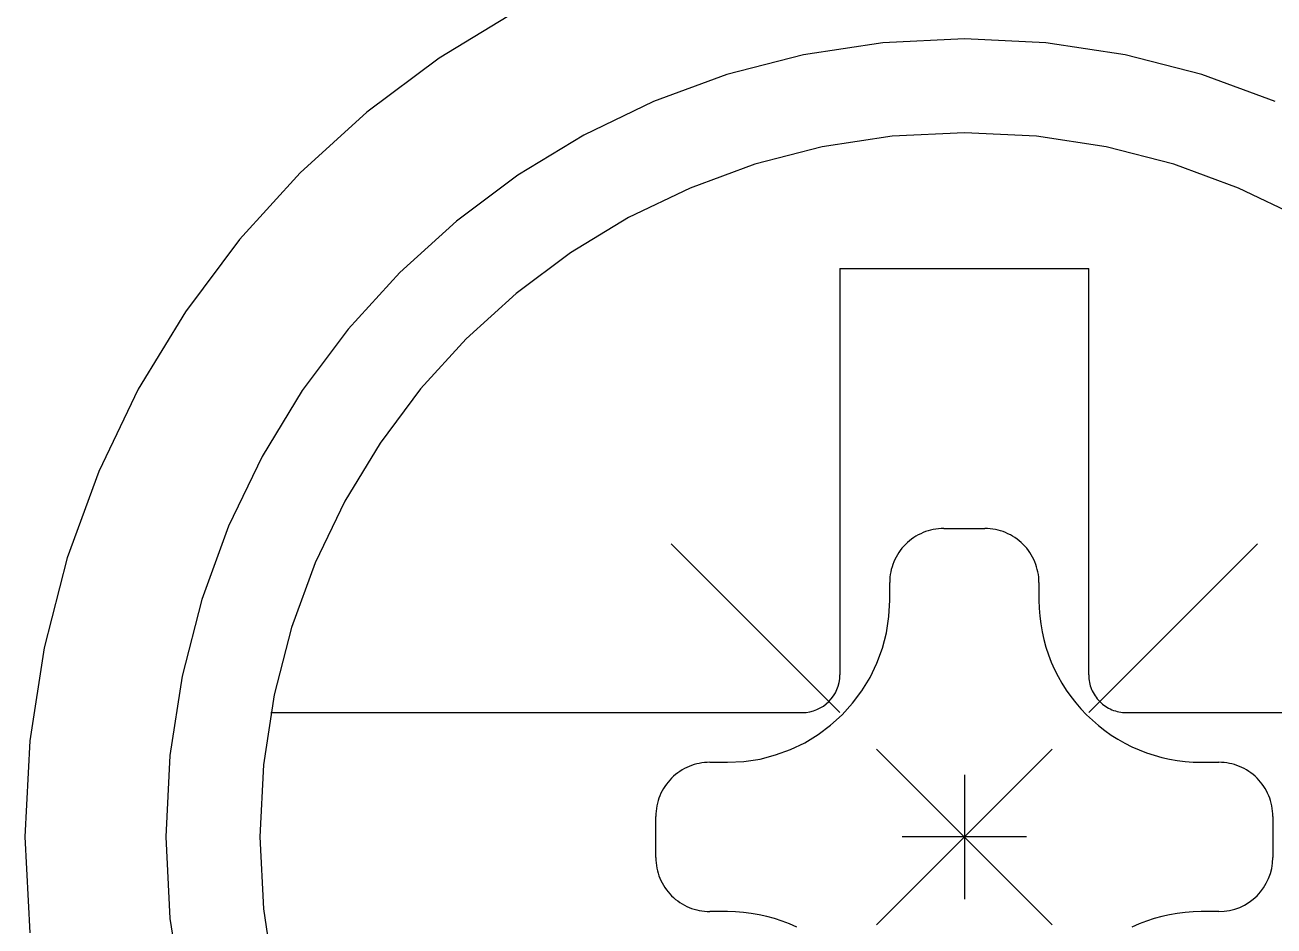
# Model space of a CAD drawing. Header units: millimetres. Extents: x -208796 to -83323, y 30910 to 103951.
# Drawn here: x -100273.68 to -100267.62, y 36505.33 to 36509.7 of the extents above; entities that cross this region are included whole.
import ezdxf

# ---------------------------------------------------------------- set-up
doc = ezdxf.new("R2010")
doc.units = ezdxf.units.MM
doc.header["$LTSCALE"] = 3

# ---------------------------------------------------------------- blocks, each defined once
blk = doc.blocks.new('*U99')
for p, q in [((-20.144, 11.7016), (-20.5196, 11.4734)), ((-2.172, 11.7016), (-2.5476, 11.4734)), ((-18.3681, 11.5479), (-18.7526, 11.4893)), ((-17.972, 11.5678), (-18.3681, 11.5479)), ((-17.5762, 11.5479), (-17.972, 11.5678)), ((-17.972, 11.5678), (-17.972, 11.5678)), ((-17.1916, 11.4893), (-17.5762, 11.5479)), ((-0.3961, 11.5479), (-0.7806, 11.4893)), ((0, 11.5678), (-0.3961, 11.5479)), ((0.3958, 11.5479), (0, 11.5678)), ((0, 11.5678), (0, 11.5678)), ((0.7804, 11.4893), (0.3958, 11.5479)), ((-20.5196, 11.4734), (-20.8704, 11.2111)), ((-18.7526, 11.4893), (-19.1238, 11.3939)), ((-16.8205, 11.3939), (-17.1916, 11.4893)), ((-2.5476, 11.4734), (-2.8984, 11.2111)), ((-0.7806, 11.4893), (-1.1518, 11.3939)), ((1.1515, 11.3939), (0.7804, 11.4893)), ((-19.1238, 11.3939), (-19.4796, 11.2636)), ((-16.4646, 11.2636), (-16.8205, 11.3939)), ((-1.1518, 11.3939), (-1.5076, 11.2636)), ((1.5074, 11.2636), (1.1515, 11.3939)), ((-20.8704, 11.2111), (-21.1938, 10.9169)), ((-19.4796, 11.2636), (-19.8183, 11.1006)), ((-2.8984, 11.2111), (-3.2218, 10.9169)), ((-1.5076, 11.2636), (-1.8463, 11.1006)), ((-19.8183, 11.1006), (-20.1375, 10.9065)), ((-18.3216, 11.0947), (-18.6609, 11.0428)), ((-17.972, 11.1122), (-18.3216, 11.0947)), ((-17.6227, 11.0947), (-17.972, 11.1122)), ((-17.972, 11.1122), (-17.972, 11.1122)), ((-17.2834, 11.0428), (-17.6227, 11.0947)), ((-1.8463, 11.1006), (-2.1655, 10.9065)), ((-0.3496, 11.0947), (-0.6889, 11.0428)), ((0, 11.1122), (-0.3496, 11.0947)), ((0.3493, 11.0947), (0, 11.1122)), ((0, 11.1122), (0, 11.1122)), ((0.6886, 11.0428), (0.3493, 11.0947)), ((-18.6609, 11.0428), (-18.9884, 10.9587)), ((-16.956, 10.9587), (-17.2834, 11.0428)), ((-0.6889, 11.0428), (-1.0164, 10.9587)), ((1.016, 10.9587), (0.6886, 11.0428)), ((-21.1938, 10.9169), (-21.488, 10.5934)), ((-20.1375, 10.9065), (-20.4357, 10.6836)), ((-18.9884, 10.9587), (-19.3023, 10.8437)), ((-16.642, 10.8437), (-16.956, 10.9587)), ((-3.2218, 10.9169), (-3.516, 10.5934)), ((-2.1655, 10.9065), (-2.4637, 10.6836)), ((-1.0164, 10.9587), (-1.3303, 10.8437)), ((1.33, 10.8437), (1.016, 10.9587)), ((-19.3023, 10.8437), (-19.6011, 10.6999)), ((-16.3434, 10.6999), (-16.642, 10.8437)), ((-1.3303, 10.8437), (-1.6291, 10.6999)), ((1.6286, 10.6999), (1.33, 10.8437)), ((-20.4357, 10.6836), (-20.7106, 10.4336)), ((-19.6011, 10.6999), (-19.8828, 10.5287)), ((-2.4637, 10.6836), (-2.7386, 10.4336)), ((-1.6291, 10.6999), (-1.9108, 10.5287)), ((-21.488, 10.5934), (-21.7503, 10.2426)), ((-3.516, 10.5934), (-3.7783, 10.2426)), ((-19.8828, 10.5287), (-20.1459, 10.3321)), ((-1.9108, 10.5287), (-2.1739, 10.3321)), ((-20.7106, 10.4336), (-20.9606, 10.1587)), ((-18.5753, 10.4528), (-18.5753, 8.4809)), ((-18.5753, 10.4528), (-17.3687, 10.4528)), ((-17.3687, 8.4809), (-17.3687, 10.4528)), ((-2.7386, 10.4336), (-2.9886, 10.1587)), ((-0.6033, 10.4528), (-0.6033, 8.4809)), ((-0.6033, 10.4528), (0.6033, 10.4528)), ((0.6033, 8.4809), (0.6033, 10.4528)), ((-20.1459, 10.3321), (-20.3884, 10.1114)), ((-2.1739, 10.3321), (-2.4164, 10.1114)), ((-21.7503, 10.2426), (-21.9785, 9.867)), ((-3.7783, 10.2426), (-4.0065, 9.867)), ((-20.9606, 10.1587), (-21.1835, 9.8605)), ((-2.9886, 10.1587), (-3.2115, 9.8605)), ((-20.3884, 10.1114), (-20.6091, 9.8689)), ((-2.4164, 10.1114), (-2.6371, 9.8689)), ((-21.9785, 9.867), (-22.1703, 9.4686)), ((-21.1835, 9.8605), (-21.3776, 9.5413)), ((-20.6091, 9.8689), (-20.8057, 9.6058)), ((-4.0065, 9.867), (-4.1983, 9.4686)), ((-3.2115, 9.8605), (-3.4056, 9.5413)), ((-2.6371, 9.8689), (-2.8337, 9.6058)), ((-20.8057, 9.6058), (-20.9769, 9.3241)), ((-2.8337, 9.6058), (-3.0049, 9.3241)), ((-21.3776, 9.5413), (-21.5406, 9.2026)), ((-3.4056, 9.5413), (-3.5686, 9.2026)), ((-22.1703, 9.4686), (-22.3236, 9.0501)), ((-4.1983, 9.4686), (-4.3516, 9.0501)), ((-20.9769, 9.3241), (-21.1207, 9.0253)), ((-3.0049, 9.3241), (-3.1487, 9.0253)), ((-21.5406, 9.2026), (-21.6709, 8.8468)), ((-18.2065, 9.1546), (-18.2172, 9.1476)), ((-18.1953, 9.1609), (-18.2065, 9.1546)), ((-18.1838, 9.1666), (-18.1953, 9.1609)), ((-18.172, 9.1717), (-18.1838, 9.1666)), ((-18.1601, 9.1765), (-18.172, 9.1717)), ((-18.1479, 9.1804), (-18.1601, 9.1765)), ((-18.1356, 9.1839), (-18.1479, 9.1804)), ((-18.123, 9.1866), (-18.1356, 9.1839)), ((-18.1104, 9.1889), (-18.123, 9.1866)), ((-18.0975, 9.1904), (-18.1104, 9.1889)), ((-18.0846, 9.1913), (-18.0975, 9.1904)), ((-18.0715, 9.1916), (-18.0846, 9.1913)), ((-18.0715, 9.1916), (-18.0715, 9.1916)), ((-18.0715, 9.1916), (-17.8724, 9.1916)), ((-17.8595, 9.1913), (-17.8724, 9.1916)), ((-17.8465, 9.1904), (-17.8595, 9.1913)), ((-17.8338, 9.1889), (-17.8465, 9.1904)), ((-17.821, 9.1866), (-17.8338, 9.1889)), ((-17.8086, 9.1839), (-17.821, 9.1866)), ((-17.7962, 9.1804), (-17.8086, 9.1839)), ((-17.7841, 9.1765), (-17.7962, 9.1804)), ((-17.772, 9.1717), (-17.7841, 9.1765)), ((-17.7604, 9.1666), (-17.772, 9.1717)), ((-17.7489, 9.1609), (-17.7604, 9.1666)), ((-17.7378, 9.1546), (-17.7489, 9.1609)), ((-17.7268, 9.1476), (-17.7378, 9.1546)), ((-3.5686, 9.2026), (-3.6989, 8.8468)), ((-0.2345, 9.1546), (-0.2452, 9.1476)), ((-0.2233, 9.1609), (-0.2345, 9.1546)), ((-0.2118, 9.1666), (-0.2233, 9.1609)), ((-0.2, 9.1717), (-0.2118, 9.1666)), ((-0.1881, 9.1765), (-0.2, 9.1717)), ((-0.1759, 9.1804), (-0.1881, 9.1765)), ((-0.1636, 9.1839), (-0.1759, 9.1804)), ((-0.151, 9.1866), (-0.1636, 9.1839)), ((-0.1384, 9.1889), (-0.151, 9.1866)), ((-0.1255, 9.1904), (-0.1384, 9.1889)), ((-0.1126, 9.1913), (-0.1255, 9.1904)), ((-0.0995, 9.1916), (-0.1126, 9.1913)), ((-0.0995, 9.1916), (-0.0995, 9.1916)), ((-0.0995, 9.1916), (0.0996, 9.1916)), ((0.1125, 9.1913), (0.0996, 9.1916)), ((0.1255, 9.1904), (0.1125, 9.1913)), ((0.1382, 9.1889), (0.1255, 9.1904)), ((0.151, 9.1866), (0.1382, 9.1889)), ((0.1634, 9.1839), (0.151, 9.1866)), ((0.1758, 9.1804), (0.1634, 9.1839)), ((0.1879, 9.1765), (0.1758, 9.1804)), ((0.2, 9.1717), (0.1879, 9.1765)), ((0.2116, 9.1666), (0.2, 9.1717)), ((0.2231, 9.1609), (0.2116, 9.1666)), ((0.2342, 9.1546), (0.2231, 9.1609)), ((0.2452, 9.1476), (0.2342, 9.1546)), ((-19.3943, 9.1177), (-18.5754, 8.2986)), ((-18.2746, 9.0956), (-18.2827, 9.0855)), ((-18.2662, 9.1054), (-18.2746, 9.0956)), ((-18.2571, 9.1147), (-18.2662, 9.1054)), ((-18.2478, 9.1239), (-18.2571, 9.1147)), ((-18.2571, 9.1147), (-18.2571, 9.1147)), ((-18.2379, 9.1323), (-18.2478, 9.1239)), ((-18.2278, 9.1404), (-18.2379, 9.1323)), ((-18.2172, 9.1476), (-18.2278, 9.1404)), ((-17.7164, 9.1404), (-17.7268, 9.1476)), ((-17.7061, 9.1323), (-17.7164, 9.1404)), ((-17.6963, 9.1239), (-17.7061, 9.1323)), ((-17.6868, 9.1147), (-17.6963, 9.1239)), ((-17.6779, 9.1054), (-17.6868, 9.1147)), ((-17.6868, 9.1147), (-17.6868, 9.1147)), ((-17.6695, 9.0956), (-17.6779, 9.1054)), ((-17.6616, 9.0855), (-17.6695, 9.0956)), ((-17.3685, 8.2986), (-16.5497, 9.1177)), ((-1.4223, 9.1177), (-0.6034, 8.2986)), ((-0.3026, 9.0956), (-0.3107, 9.0855)), ((-0.2942, 9.1054), (-0.3026, 9.0956)), ((-0.2851, 9.1147), (-0.2942, 9.1054)), ((-0.2758, 9.1239), (-0.2851, 9.1147)), ((-0.2851, 9.1147), (-0.2851, 9.1147)), ((-0.2659, 9.1323), (-0.2758, 9.1239)), ((-0.2558, 9.1404), (-0.2659, 9.1323)), ((-0.2452, 9.1476), (-0.2558, 9.1404)), ((0.2556, 9.1404), (0.2452, 9.1476)), ((0.2659, 9.1323), (0.2556, 9.1404)), ((0.2757, 9.1239), (0.2659, 9.1323)), ((0.2852, 9.1147), (0.2757, 9.1239)), ((0.2941, 9.1054), (0.2852, 9.1147)), ((0.2852, 9.1147), (0.2852, 9.1147)), ((0.3025, 9.0956), (0.2941, 9.1054)), ((0.3104, 9.0855), (0.3025, 9.0956)), ((0.6035, 8.2986), (1.4223, 9.1177)), ((-22.3236, 9.0501), (-22.4358, 8.6134)), ((-18.3141, 9.0297), (-18.3189, 9.0178)), ((-18.309, 9.0415), (-18.3141, 9.0297)), ((-18.3033, 9.053), (-18.309, 9.0415)), ((-18.297, 9.0642), (-18.3033, 9.053)), ((-18.29, 9.0749), (-18.297, 9.0642)), ((-18.2827, 9.0855), (-18.29, 9.0749)), ((-17.6541, 9.0749), (-17.6616, 9.0855)), ((-17.6473, 9.0642), (-17.6541, 9.0749)), ((-17.641, 9.053), (-17.6473, 9.0642)), ((-17.6353, 9.0415), (-17.641, 9.053)), ((-17.63, 9.0297), (-17.6353, 9.0415)), ((-17.6255, 9.0178), (-17.63, 9.0297)), ((-4.3516, 9.0501), (-4.4638, 8.6134)), ((-0.3421, 9.0297), (-0.3469, 9.0178)), ((-0.337, 9.0415), (-0.3421, 9.0297)), ((-0.3313, 9.053), (-0.337, 9.0415)), ((-0.325, 9.0642), (-0.3313, 9.053)), ((-0.318, 9.0749), (-0.325, 9.0642)), ((-0.3107, 9.0855), (-0.318, 9.0749)), ((0.3179, 9.0749), (0.3104, 9.0855)), ((0.3247, 9.0642), (0.3179, 9.0749)), ((0.331, 9.053), (0.3247, 9.0642)), ((0.3367, 9.0415), (0.331, 9.053)), ((0.342, 9.0297), (0.3367, 9.0415)), ((0.3465, 9.0178), (0.342, 9.0297)), ((-21.1207, 9.0253), (-21.2357, 8.7114)), ((-18.3313, 8.9681), (-18.3328, 8.9552)), ((-18.329, 8.9807), (-18.3313, 8.9681)), ((-18.3263, 8.9933), (-18.329, 8.9807)), ((-18.3228, 9.0056), (-18.3263, 8.9933)), ((-18.3189, 9.0178), (-18.3228, 9.0056)), ((-17.6214, 9.0056), (-17.6255, 9.0178)), ((-17.6181, 8.9933), (-17.6214, 9.0056)), ((-17.6151, 8.9807), (-17.6181, 8.9933)), ((-17.613, 8.9681), (-17.6151, 8.9807)), ((-17.6113, 8.9552), (-17.613, 8.9681)), ((-3.1487, 9.0253), (-3.2637, 8.7114)), ((-0.3593, 8.9681), (-0.3608, 8.9552)), ((-0.357, 8.9807), (-0.3593, 8.9681)), ((-0.3543, 8.9933), (-0.357, 8.9807)), ((-0.3508, 9.0056), (-0.3543, 8.9933)), ((-0.3469, 9.0178), (-0.3508, 9.0056)), ((0.3506, 9.0056), (0.3465, 9.0178)), ((0.3539, 8.9933), (0.3506, 9.0056)), ((0.3569, 8.9807), (0.3539, 8.9933)), ((0.359, 8.9681), (0.3569, 8.9807)), ((0.3607, 8.9552), (0.359, 8.9681)), ((-18.3337, 8.9423), (-18.334, 8.9292)), ((-18.334, 8.8445), (-18.334, 8.9292)), ((-18.3328, 8.9552), (-18.3337, 8.9423)), ((-17.6104, 8.9423), (-17.6113, 8.9552)), ((-17.6099, 8.9292), (-17.6104, 8.9423)), ((-17.6099, 8.9292), (-17.6099, 8.8445)), ((-17.6099, 8.9292), (-17.6099, 8.9292)), ((-0.3617, 8.9423), (-0.362, 8.9292)), ((-0.362, 8.8445), (-0.362, 8.9292)), ((-0.3608, 8.9552), (-0.3617, 8.9423)), ((0.3616, 8.9423), (0.3607, 8.9552)), ((0.3621, 8.9292), (0.3616, 8.9423)), ((0.3621, 8.9292), (0.3621, 8.8445)), ((0.3621, 8.9292), (0.3621, 8.9292)), ((-21.6709, 8.8468), (-21.7663, 8.4756)), ((-3.6989, 8.8468), (-3.7943, 8.4756)), ((-18.3382, 8.7642), (-18.334, 8.8445)), ((-17.6099, 8.8445), (-17.6099, 8.8445)), ((-17.6099, 8.8445), (-17.609, 8.8056)), ((-17.609, 8.8056), (-17.6062, 8.7668)), ((-0.3662, 8.7642), (-0.362, 8.8445)), ((0.3621, 8.8445), (0.3621, 8.8445)), ((0.3621, 8.8445), (0.363, 8.8056)), ((0.363, 8.8056), (0.3658, 8.7668)), ((-18.3501, 8.686), (-18.3382, 8.7642)), ((-17.6062, 8.7668), (-17.6014, 8.7284)), ((-17.6014, 8.7284), (-17.5948, 8.6903)), ((-0.3781, 8.686), (-0.3662, 8.7642)), ((0.3658, 8.7668), (0.3706, 8.7284)), ((0.3706, 8.7284), (0.3772, 8.6903)), ((-21.2357, 8.7114), (-21.3198, 8.3839)), ((-18.3696, 8.6106), (-18.3501, 8.686)), ((-17.5948, 8.6903), (-17.5864, 8.6528)), ((-3.2637, 8.7114), (-3.3478, 8.3839)), ((-0.3976, 8.6106), (-0.3781, 8.686)), ((0.3772, 8.6903), (0.3856, 8.6528)), ((-22.4358, 8.6134), (-22.5049, 8.161)), ((-18.396, 8.5381), (-18.3696, 8.6106)), ((-17.5864, 8.6528), (-17.5761, 8.6157)), ((-17.5761, 8.6157), (-17.5641, 8.5793)), ((-4.4638, 8.6134), (-4.5329, 8.161)), ((-0.424, 8.5381), (-0.3976, 8.6106)), ((0.3856, 8.6528), (0.3959, 8.6157)), ((0.3959, 8.6157), (0.4079, 8.5793)), ((-17.5641, 8.5793), (-17.5501, 8.5433)), ((-17.5501, 8.5433), (-17.5347, 8.5083)), ((0.4079, 8.5793), (0.4219, 8.5433)), ((0.4219, 8.5433), (0.4373, 8.5083)), ((-18.4292, 8.4694), (-18.396, 8.5381)), ((-17.5347, 8.5083), (-17.5174, 8.4739)), ((-0.4572, 8.4694), (-0.424, 8.5381)), ((0.4373, 8.5083), (0.4546, 8.4739)), ((-21.7663, 8.4756), (-21.8249, 8.0911)), ((-18.5898, 8.41), (-18.5837, 8.4269)), ((-18.5837, 8.4269), (-18.5791, 8.4443)), ((-18.5791, 8.4443), (-18.5764, 8.4624)), ((-18.5764, 8.4624), (-18.5753, 8.4809)), ((-18.4686, 8.4044), (-18.4292, 8.4694)), ((-17.5174, 8.4739), (-17.4985, 8.4405)), ((-17.4985, 8.4405), (-17.4778, 8.4078)), ((-17.3687, 8.4809), (-17.3687, 8.4809)), ((-17.3687, 8.4809), (-17.3686, 8.472)), ((-17.3686, 8.472), (-17.3679, 8.463)), ((-17.3679, 8.463), (-17.3669, 8.4542)), ((-17.3669, 8.4542), (-17.3652, 8.4453)), ((-17.3652, 8.4453), (-17.3634, 8.4367)), ((-17.3634, 8.4367), (-17.361, 8.428)), ((-17.361, 8.428), (-17.3582, 8.4196)), ((-3.7943, 8.4756), (-3.8529, 8.0911)), ((-0.6178, 8.41), (-0.6117, 8.4269)), ((-0.6117, 8.4269), (-0.6071, 8.4443)), ((-0.6071, 8.4443), (-0.6044, 8.4624)), ((-0.6044, 8.4624), (-0.6033, 8.4809)), ((-0.4966, 8.4044), (-0.4572, 8.4694)), ((0.4546, 8.4739), (0.4735, 8.4405)), ((0.4735, 8.4405), (0.4942, 8.4078)), ((0.6033, 8.4809), (0.6033, 8.4809)), ((0.6033, 8.4809), (0.6034, 8.472)), ((0.6034, 8.472), (0.6041, 8.463)), ((0.6041, 8.463), (0.6051, 8.4542)), ((0.6051, 8.4542), (0.6068, 8.4453)), ((0.6068, 8.4453), (0.6086, 8.4367)), ((0.6086, 8.4367), (0.611, 8.428)), ((0.611, 8.428), (0.6138, 8.4196)), ((-21.3198, 8.3839), (-21.3717, 8.0446)), ((-18.6288, 8.352), (-18.6172, 8.3651)), ((-18.6172, 8.3651), (-18.6067, 8.3791)), ((-18.6067, 8.3791), (-18.5976, 8.3942)), ((-18.5976, 8.3942), (-18.5898, 8.41)), ((-18.5139, 8.3439), (-18.4686, 8.4044)), ((-17.4778, 8.4078), (-17.4557, 8.3763)), ((-17.4557, 8.3763), (-17.4318, 8.3457)), ((-17.3582, 8.4196), (-17.3549, 8.4112)), ((-17.3549, 8.4112), (-17.3515, 8.4033)), ((-17.3515, 8.4033), (-17.3474, 8.3953)), ((-17.3474, 8.3953), (-17.3431, 8.3876)), ((-17.3431, 8.3876), (-17.3382, 8.3799)), ((-17.3382, 8.3799), (-17.3331, 8.3726)), ((-17.3331, 8.3726), (-17.3275, 8.3655)), ((-17.3275, 8.3655), (-17.3217, 8.3587)), ((-3.3478, 8.3839), (-3.3997, 8.0446)), ((-0.6568, 8.352), (-0.6452, 8.3651)), ((-0.6452, 8.3651), (-0.6347, 8.3791)), ((-0.6347, 8.3791), (-0.6256, 8.3942)), ((-0.6256, 8.3942), (-0.6178, 8.41)), ((-0.5419, 8.3439), (-0.4966, 8.4044)), ((0.4942, 8.4078), (0.5163, 8.3763)), ((0.5163, 8.3763), (0.5402, 8.3457)), ((0.6138, 8.4196), (0.6171, 8.4112)), ((0.6171, 8.4112), (0.6205, 8.4033)), ((0.6205, 8.4033), (0.6246, 8.3953)), ((0.6246, 8.3953), (0.6289, 8.3876)), ((0.6289, 8.3876), (0.6338, 8.3799)), ((0.6338, 8.3799), (0.6389, 8.3726)), ((0.6389, 8.3726), (0.6445, 8.3655)), ((0.6445, 8.3655), (0.6503, 8.3587)), ((-18.7391, 8.2997), (-18.7211, 8.3024)), ((-18.7211, 8.3024), (-18.7037, 8.3069)), ((-18.7037, 8.3069), (-18.6868, 8.313)), ((-18.6868, 8.313), (-18.671, 8.3208)), ((-18.671, 8.3208), (-18.6559, 8.3299)), ((-18.6559, 8.3299), (-18.6419, 8.3404)), ((-18.6419, 8.3404), (-18.6288, 8.352)), ((-18.5646, 8.2879), (-18.5139, 8.3439)), ((-17.4318, 8.3457), (-17.4064, 8.3163)), ((-17.4064, 8.3163), (-17.3793, 8.2878)), ((-17.3217, 8.3587), (-17.3153, 8.352)), ((-17.3153, 8.352), (-17.3153, 8.352)), ((-17.3153, 8.352), (-17.3089, 8.3459)), ((-17.3089, 8.3459), (-17.3021, 8.34)), ((-17.3021, 8.34), (-17.295, 8.3345)), ((-17.295, 8.3345), (-17.2876, 8.3293)), ((-17.2876, 8.3293), (-17.2802, 8.3246)), ((-17.2802, 8.3246), (-17.2724, 8.3202)), ((-17.2724, 8.3202), (-17.2644, 8.3162)), ((-17.2644, 8.3162), (-17.2562, 8.3125)), ((-17.2562, 8.3125), (-17.248, 8.3094)), ((-17.248, 8.3094), (-17.2396, 8.3066)), ((-17.2396, 8.3066), (-17.231, 8.3043)), ((-17.231, 8.3043), (-17.2222, 8.3022)), ((-17.2222, 8.3022), (-17.2135, 8.3007)), ((-17.2135, 8.3007), (-17.2045, 8.2995)), ((-0.7671, 8.2997), (-0.7491, 8.3024)), ((-0.7491, 8.3024), (-0.7317, 8.3069)), ((-0.7317, 8.3069), (-0.7148, 8.313)), ((-0.7148, 8.313), (-0.699, 8.3208)), ((-0.699, 8.3208), (-0.6839, 8.3299)), ((-0.6839, 8.3299), (-0.6699, 8.3404)), ((-0.6699, 8.3404), (-0.6568, 8.352)), ((-0.5926, 8.2879), (-0.5419, 8.3439)), ((0.5402, 8.3457), (0.5656, 8.3163)), ((0.5656, 8.3163), (0.5927, 8.2878)), ((0.6503, 8.3587), (0.6567, 8.352)), ((0.6567, 8.352), (0.6567, 8.352)), ((0.6567, 8.352), (0.6631, 8.3459)), ((0.6631, 8.3459), (0.6699, 8.34)), ((0.6699, 8.34), (0.677, 8.3345)), ((0.677, 8.3345), (0.6844, 8.3293)), ((0.6844, 8.3293), (0.6918, 8.3246)), ((0.6918, 8.3246), (0.6996, 8.3202)), ((0.6996, 8.3202), (0.7076, 8.3162)), ((0.7076, 8.3162), (0.7158, 8.3125)), ((0.7158, 8.3125), (0.724, 8.3094)), ((0.724, 8.3094), (0.7324, 8.3066)), ((0.7324, 8.3066), (0.741, 8.3043)), ((0.741, 8.3043), (0.7498, 8.3022)), ((0.7498, 8.3022), (0.7585, 8.3007)), ((0.7585, 8.3007), (0.7675, 8.2995)), ((-21.3355, 8.2986), (-18.7576, 8.2986)), ((-18.7576, 8.2986), (-18.7391, 8.2997)), ((-18.7576, 8.2986), (-18.7576, 8.2986)), ((-18.6207, 8.2372), (-18.5646, 8.2879)), ((-17.3793, 8.2878), (-17.3793, 8.2878)), ((-17.3793, 8.2878), (-17.3511, 8.261)), ((-17.3511, 8.261), (-17.3217, 8.2356)), ((-17.2045, 8.2995), (-17.1955, 8.2989)), ((-17.1955, 8.2989), (-17.1864, 8.2986)), ((-17.1864, 8.2986), (-14.6085, 8.2986)), ((-3.3635, 8.2986), (-0.7856, 8.2986)), ((-0.7856, 8.2986), (-0.7671, 8.2997)), ((-0.7856, 8.2986), (-0.7856, 8.2986)), ((-0.6487, 8.2372), (-0.5926, 8.2879)), ((0.5927, 8.2878), (0.5927, 8.2878)), ((0.5927, 8.2878), (0.6209, 8.261)), ((0.6209, 8.261), (0.6503, 8.2356)), ((0.7675, 8.2995), (0.7765, 8.2989)), ((0.7765, 8.2989), (0.7856, 8.2986)), ((0.7856, 8.2986), (3.3635, 8.2986)), ((-18.7462, 8.1524), (-18.6812, 8.1918)), ((-18.6812, 8.1918), (-18.6207, 8.2372)), ((-17.3217, 8.2356), (-17.2912, 8.2119)), ((-17.2912, 8.2119), (-17.2595, 8.1896)), ((-17.2595, 8.1896), (-17.227, 8.169)), ((-0.7742, 8.1524), (-0.7092, 8.1918)), ((-0.7092, 8.1918), (-0.6487, 8.2372)), ((0.6503, 8.2356), (0.6808, 8.2119)), ((0.6808, 8.2119), (0.7125, 8.1896)), ((0.7125, 8.1896), (0.745, 8.169)), ((-22.5049, 8.161), (-22.5283, 7.695)), ((-18.8874, 8.0928), (-18.8149, 8.1192)), ((-18.8149, 8.1192), (-18.7462, 8.1524)), ((-18.3986, 7.2682), (-17.5453, 8.1218)), ((-18.3986, 8.1218), (-17.5453, 7.2682)), ((-17.227, 8.169), (-17.1935, 8.1501)), ((-17.1935, 8.1501), (-17.1592, 8.1328)), ((-17.1592, 8.1328), (-17.124, 8.1172)), ((-4.5329, 8.161), (-4.5563, 7.695)), ((-0.9154, 8.0928), (-0.8429, 8.1192)), ((-0.8429, 8.1192), (-0.7742, 8.1524)), ((-0.4266, 7.2682), (0.4267, 8.1218)), ((-0.4266, 8.1218), (0.4267, 7.2682)), ((0.745, 8.169), (0.7785, 8.1501)), ((0.7785, 8.1501), (0.8128, 8.1328)), ((0.8128, 8.1328), (0.848, 8.1172)), ((-21.8249, 8.0911), (-21.8448, 7.695)), ((-19.1213, 8.0572), (-19.041, 8.0614)), ((-19.041, 8.0614), (-18.9628, 8.0733)), ((-18.9628, 8.0733), (-18.8874, 8.0928)), ((-17.124, 8.1172), (-17.0883, 8.1034)), ((-17.0883, 8.1034), (-17.0518, 8.0914)), ((-17.0518, 8.0914), (-17.0148, 8.0812)), ((-17.0148, 8.0812), (-16.977, 8.0725)), ((-16.977, 8.0725), (-16.9391, 8.0659)), ((-16.9391, 8.0659), (-16.9005, 8.0611)), ((-16.9005, 8.0611), (-16.8617, 8.0583)), ((-16.8617, 8.0583), (-16.8226, 8.0572)), ((-3.8529, 8.0911), (-3.8728, 7.695)), ((-1.1493, 8.0572), (-1.069, 8.0614)), ((-1.069, 8.0614), (-0.9908, 8.0733)), ((-0.9908, 8.0733), (-0.9154, 8.0928)), ((0.848, 8.1172), (0.8837, 8.1034)), ((0.8837, 8.1034), (0.9202, 8.0914)), ((0.9202, 8.0914), (0.9572, 8.0812)), ((0.9572, 8.0812), (0.995, 8.0725)), ((0.995, 8.0725), (1.0329, 8.0659)), ((1.0329, 8.0659), (1.0715, 8.0611)), ((1.0715, 8.0611), (1.1103, 8.0583)), ((1.1103, 8.0583), (1.1494, 8.0572)), ((-21.3717, 8.0446), (-21.3892, 7.695)), ((-19.3725, 7.9978), (-19.3823, 7.9894)), ((-19.3624, 8.0059), (-19.3725, 7.9978)), ((-19.3518, 8.0132), (-19.3624, 8.0059)), ((-19.3411, 8.0202), (-19.3518, 8.0132)), ((-19.3299, 8.0265), (-19.3411, 8.0202)), ((-19.3184, 8.0322), (-19.3299, 8.0265)), ((-19.3066, 8.0373), (-19.3184, 8.0322)), ((-19.2947, 8.0421), (-19.3066, 8.0373)), ((-19.2825, 8.046), (-19.2947, 8.0421)), ((-19.2702, 8.0495), (-19.2825, 8.046)), ((-19.2576, 8.0522), (-19.2702, 8.0495)), ((-19.245, 8.0545), (-19.2576, 8.0522)), ((-19.2321, 8.056), (-19.245, 8.0545)), ((-19.2192, 8.0569), (-19.2321, 8.056)), ((-19.2061, 8.0572), (-19.2192, 8.0569)), ((-19.2061, 8.0572), (-19.1213, 8.0572)), ((-19.2061, 8.0572), (-19.2061, 8.0572)), ((-19.1213, 8.0572), (-19.1213, 8.0572)), ((-16.8226, 8.0572), (-16.7379, 8.0572)), ((-16.725, 8.0569), (-16.7379, 8.0572)), ((-16.712, 8.056), (-16.725, 8.0569)), ((-16.6993, 8.0545), (-16.712, 8.056)), ((-16.6865, 8.0522), (-16.6993, 8.0545)), ((-16.6741, 8.0495), (-16.6865, 8.0522)), ((-16.6617, 8.046), (-16.6741, 8.0495)), ((-16.6496, 8.0421), (-16.6617, 8.046)), ((-16.6375, 8.0373), (-16.6496, 8.0421)), ((-16.6259, 8.0322), (-16.6375, 8.0373)), ((-16.6144, 8.0265), (-16.6259, 8.0322)), ((-16.6033, 8.0202), (-16.6144, 8.0265)), ((-16.5923, 8.0132), (-16.6033, 8.0202)), ((-16.5819, 8.0059), (-16.5923, 8.0132)), ((-16.5716, 7.9978), (-16.5819, 8.0059)), ((-16.5618, 7.9894), (-16.5716, 7.9978)), ((-3.3997, 8.0446), (-3.4172, 7.695)), ((-1.4005, 7.9978), (-1.4103, 7.9894)), ((-1.3904, 8.0059), (-1.4005, 7.9978)), ((-1.3798, 8.0132), (-1.3904, 8.0059)), ((-1.3691, 8.0202), (-1.3798, 8.0132)), ((-1.3579, 8.0265), (-1.3691, 8.0202)), ((-1.3464, 8.0322), (-1.3579, 8.0265)), ((-1.3346, 8.0373), (-1.3464, 8.0322)), ((-1.3227, 8.0421), (-1.3346, 8.0373)), ((-1.3105, 8.046), (-1.3227, 8.0421)), ((-1.2982, 8.0495), (-1.3105, 8.046)), ((-1.2856, 8.0522), (-1.2982, 8.0495)), ((-1.273, 8.0545), (-1.2856, 8.0522)), ((-1.2601, 8.056), (-1.273, 8.0545)), ((-1.2472, 8.0569), (-1.2601, 8.056)), ((-1.2341, 8.0572), (-1.2472, 8.0569)), ((-1.2341, 8.0572), (-1.1493, 8.0572)), ((-1.2341, 8.0572), (-1.2341, 8.0572)), ((-1.1493, 8.0572), (-1.1493, 8.0572)), ((1.1494, 8.0572), (1.2341, 8.0572)), ((1.247, 8.0569), (1.2341, 8.0572)), ((1.26, 8.056), (1.247, 8.0569)), ((1.2727, 8.0545), (1.26, 8.056)), ((1.2855, 8.0522), (1.2727, 8.0545)), ((1.2979, 8.0495), (1.2855, 8.0522)), ((1.3103, 8.046), (1.2979, 8.0495)), ((1.3224, 8.0421), (1.3103, 8.046)), ((1.3345, 8.0373), (1.3224, 8.0421)), ((1.3461, 8.0322), (1.3345, 8.0373)), ((1.3576, 8.0265), (1.3461, 8.0322)), ((1.3687, 8.0202), (1.3576, 8.0265)), ((1.3797, 8.0132), (1.3687, 8.0202)), ((1.3901, 8.0059), (1.3797, 8.0132)), ((1.4004, 7.9978), (1.3901, 8.0059)), ((1.4102, 7.9894), (1.4004, 7.9978)), ((-19.4245, 7.9405), (-19.4315, 7.9298)), ((-19.4172, 7.9511), (-19.4245, 7.9405)), ((-19.4091, 7.9612), (-19.4172, 7.9511)), ((-19.4007, 7.971), (-19.4091, 7.9612)), ((-19.3916, 7.9803), (-19.4007, 7.971)), ((-19.3823, 7.9894), (-19.3916, 7.9803)), ((-19.3916, 7.9803), (-19.3916, 7.9803)), ((-17.9719, 7.9968), (-17.972, 7.3933)), ((-16.5523, 7.9803), (-16.5618, 7.9894)), ((-16.5434, 7.971), (-16.5523, 7.9803)), ((-16.5523, 7.9803), (-16.5523, 7.9803)), ((-16.535, 7.9612), (-16.5434, 7.971)), ((-16.5271, 7.9511), (-16.535, 7.9612)), ((-16.5196, 7.9405), (-16.5271, 7.9511)), ((-16.5128, 7.9298), (-16.5196, 7.9405)), ((-1.4525, 7.9405), (-1.4595, 7.9298)), ((-1.4452, 7.9511), (-1.4525, 7.9405)), ((-1.4371, 7.9612), (-1.4452, 7.9511)), ((-1.4287, 7.971), (-1.4371, 7.9612)), ((-1.4196, 7.9803), (-1.4287, 7.971)), ((-1.4103, 7.9894), (-1.4196, 7.9803)), ((-1.4196, 7.9803), (-1.4196, 7.9803)), ((0.0001, 7.9968), (0, 7.3933)), ((1.4197, 7.9803), (1.4102, 7.9894)), ((1.4286, 7.971), (1.4197, 7.9803)), ((1.4197, 7.9803), (1.4197, 7.9803)), ((1.437, 7.9612), (1.4286, 7.971)), ((1.4449, 7.9511), (1.437, 7.9612)), ((1.4524, 7.9405), (1.4449, 7.9511)), ((1.4592, 7.9298), (1.4524, 7.9405)), ((-19.4534, 7.8834), (-19.4573, 7.8712)), ((-19.4486, 7.8953), (-19.4534, 7.8834)), ((-19.4435, 7.9071), (-19.4486, 7.8953)), ((-19.4378, 7.9186), (-19.4435, 7.9071)), ((-19.4315, 7.9298), (-19.4378, 7.9186)), ((-16.5065, 7.9186), (-16.5128, 7.9298)), ((-16.5008, 7.9071), (-16.5065, 7.9186)), ((-16.4954, 7.8953), (-16.5008, 7.9071)), ((-16.4909, 7.8834), (-16.4954, 7.8953)), ((-16.4869, 7.8712), (-16.4909, 7.8834)), ((-1.4814, 7.8834), (-1.4853, 7.8712)), ((-1.4766, 7.8953), (-1.4814, 7.8834)), ((-1.4715, 7.9071), (-1.4766, 7.8953)), ((-1.4658, 7.9186), (-1.4715, 7.9071)), ((-1.4595, 7.9298), (-1.4658, 7.9186)), ((1.4655, 7.9186), (1.4592, 7.9298)), ((1.4712, 7.9071), (1.4655, 7.9186)), ((1.4766, 7.8953), (1.4712, 7.9071)), ((1.4811, 7.8834), (1.4766, 7.8953)), ((1.4851, 7.8712), (1.4811, 7.8834)), ((-19.4673, 7.8208), (-19.4682, 7.8079)), ((-19.4658, 7.8337), (-19.4673, 7.8208)), ((-19.4635, 7.8463), (-19.4658, 7.8337)), ((-19.4608, 7.8589), (-19.4635, 7.8463)), ((-19.4573, 7.8712), (-19.4608, 7.8589)), ((-16.4836, 7.8589), (-16.4869, 7.8712)), ((-16.4806, 7.8463), (-16.4836, 7.8589)), ((-16.4785, 7.8337), (-16.4806, 7.8463)), ((-16.4768, 7.8208), (-16.4785, 7.8337)), ((-16.4759, 7.8079), (-16.4768, 7.8208)), ((-1.4953, 7.8208), (-1.4962, 7.8079)), ((-1.4938, 7.8337), (-1.4953, 7.8208)), ((-1.4915, 7.8463), (-1.4938, 7.8337)), ((-1.4888, 7.8589), (-1.4915, 7.8463)), ((-1.4853, 7.8712), (-1.4888, 7.8589)), ((1.4884, 7.8589), (1.4851, 7.8712)), ((1.4914, 7.8463), (1.4884, 7.8589)), ((1.4935, 7.8337), (1.4914, 7.8463)), ((1.4952, 7.8208), (1.4935, 7.8337)), ((1.4961, 7.8079), (1.4952, 7.8208)), ((-19.4682, 7.8079), (-19.4685, 7.7948)), ((-19.4685, 7.5953), (-19.4685, 7.7948)), ((-16.4754, 7.7948), (-16.4759, 7.8079)), ((-16.4754, 7.7948), (-16.4754, 7.7948)), ((-16.4754, 7.7948), (-16.4754, 7.5953)), ((-1.4962, 7.8079), (-1.4965, 7.7948)), ((-1.4965, 7.5953), (-1.4965, 7.7948)), ((1.4966, 7.7948), (1.4961, 7.8079)), ((1.4966, 7.7948), (1.4966, 7.7948)), ((1.4966, 7.7948), (1.4966, 7.5953)), ((-22.5283, 7.695), (-22.5283, 7.695)), ((-22.5283, 7.695), (-22.5049, 7.2293)), ((-21.8448, 7.695), (-21.8448, 7.695)), ((-21.8448, 7.695), (-21.8249, 7.2992)), ((-21.3892, 7.695), (-21.3892, 7.695)), ((-21.3892, 7.695), (-21.3717, 7.3457)), ((-17.6702, 7.695), (-18.2737, 7.6951)), ((-4.5563, 7.695), (-4.5563, 7.695)), ((-4.5563, 7.695), (-4.5329, 7.2293)), ((-3.8728, 7.695), (-3.8728, 7.695)), ((-3.8728, 7.695), (-3.8529, 7.2992)), ((-3.4172, 7.695), (-3.4172, 7.695)), ((-3.4172, 7.695), (-3.3997, 7.3457)), ((0.3018, 7.695), (-0.3017, 7.6951)), ((-19.4685, 7.5953), (-19.4685, 7.5953)), ((-19.4685, 7.5953), (-19.4682, 7.5824)), ((-19.4682, 7.5824), (-19.4673, 7.5694)), ((-16.4769, 7.5686), (-16.4754, 7.5953)), ((-1.4965, 7.5953), (-1.4965, 7.5953)), ((-1.4965, 7.5953), (-1.4962, 7.5824)), ((-1.4962, 7.5824), (-1.4953, 7.5694)), ((1.4951, 7.5686), (1.4966, 7.5953)), ((-19.4673, 7.5694), (-19.4658, 7.5567)), ((-19.4658, 7.5567), (-19.4635, 7.5439)), ((-19.4635, 7.5439), (-19.4608, 7.5315)), ((-19.4608, 7.5315), (-19.4573, 7.5191)), ((-19.4573, 7.5191), (-19.4534, 7.507)), ((-16.4961, 7.4932), (-16.4874, 7.5174)), ((-16.4874, 7.5174), (-16.4808, 7.5425)), ((-16.4808, 7.5425), (-16.4769, 7.5686)), ((-1.4953, 7.5694), (-1.4938, 7.5567)), ((-1.4938, 7.5567), (-1.4915, 7.5439)), ((-1.4915, 7.5439), (-1.4888, 7.5315)), ((-1.4888, 7.5315), (-1.4853, 7.5191)), ((-1.4853, 7.5191), (-1.4814, 7.507)), ((1.4759, 7.4932), (1.4846, 7.5174)), ((1.4846, 7.5174), (1.4912, 7.5425)), ((1.4912, 7.5425), (1.4951, 7.5686)), ((-19.4534, 7.507), (-19.4486, 7.4949)), ((-19.4486, 7.4949), (-19.4435, 7.4833)), ((-19.4435, 7.4833), (-19.4378, 7.4718)), ((-19.4378, 7.4718), (-19.4315, 7.4607)), ((-19.4315, 7.4607), (-19.4245, 7.4497)), ((-16.5204, 7.4487), (-16.5073, 7.4704)), ((-16.5073, 7.4704), (-16.4961, 7.4932)), ((-1.4814, 7.507), (-1.4766, 7.4949)), ((-1.4766, 7.4949), (-1.4715, 7.4833)), ((-1.4715, 7.4833), (-1.4658, 7.4718)), ((-1.4658, 7.4718), (-1.4595, 7.4607)), ((-1.4595, 7.4607), (-1.4525, 7.4497)), ((1.4516, 7.4487), (1.4647, 7.4704)), ((1.4647, 7.4704), (1.4759, 7.4932)), ((-19.4245, 7.4497), (-19.4172, 7.4393)), ((-19.4172, 7.4393), (-19.4091, 7.429)), ((-19.4091, 7.429), (-19.4007, 7.4192)), ((-19.4007, 7.4192), (-19.3916, 7.4097)), ((-19.3916, 7.4097), (-19.3916, 7.4097)), ((-19.3916, 7.4097), (-19.3823, 7.4008)), ((-19.3823, 7.4008), (-19.3725, 7.3924)), ((-19.3725, 7.3924), (-19.3624, 7.3845)), ((-16.5913, 7.3779), (-16.5711, 7.393)), ((-16.5711, 7.393), (-16.5523, 7.4098)), ((-16.5523, 7.4098), (-16.5355, 7.4285)), ((-16.5355, 7.4285), (-16.5204, 7.4487)), ((-1.4525, 7.4497), (-1.4452, 7.4393)), ((-1.4452, 7.4393), (-1.4371, 7.429)), ((-1.4371, 7.429), (-1.4287, 7.4192)), ((-1.4287, 7.4192), (-1.4196, 7.4097)), ((-1.4196, 7.4097), (-1.4196, 7.4097)), ((-1.4196, 7.4097), (-1.4103, 7.4008)), ((-1.4103, 7.4008), (-1.4005, 7.3924)), ((-1.4005, 7.3924), (-1.3904, 7.3845)), ((1.3807, 7.3779), (1.4009, 7.393)), ((1.4009, 7.393), (1.4197, 7.4098)), ((1.4197, 7.4098), (1.4365, 7.4285)), ((1.4365, 7.4285), (1.4516, 7.4487)), ((-21.3717, 7.3457), (-21.3198, 7.0064)), ((-19.3624, 7.3845), (-19.3518, 7.377)), ((-19.3518, 7.377), (-19.3411, 7.3702)), ((-19.3411, 7.3702), (-19.3299, 7.3639)), ((-19.3299, 7.3639), (-19.3184, 7.3582)), ((-19.3184, 7.3582), (-19.3066, 7.3529)), ((-19.3066, 7.3529), (-19.2947, 7.3484)), ((-19.2947, 7.3484), (-19.2825, 7.3444)), ((-19.2825, 7.3444), (-19.2702, 7.3411)), ((-19.2702, 7.3411), (-19.2576, 7.3381)), ((-19.2576, 7.3381), (-19.245, 7.336)), ((-19.245, 7.336), (-19.2321, 7.3343)), ((-19.2321, 7.3343), (-19.2192, 7.3334)), ((-19.2192, 7.3334), (-19.2061, 7.3329)), ((-19.1213, 7.3329), (-19.2061, 7.3329)), ((-19.0824, 7.332), (-19.1213, 7.3329)), ((-19.0436, 7.3292), (-19.0824, 7.332)), ((-16.8617, 7.332), (-16.9005, 7.3292)), ((-16.8226, 7.3329), (-16.8617, 7.332)), ((-16.7379, 7.3329), (-16.8226, 7.3329)), ((-16.8226, 7.3329), (-16.8226, 7.3329)), ((-16.7379, 7.3329), (-16.7112, 7.3344)), ((-16.7379, 7.3329), (-16.7379, 7.3329)), ((-16.7112, 7.3344), (-16.6851, 7.3383)), ((-16.6851, 7.3383), (-16.66, 7.3449)), ((-16.66, 7.3449), (-16.6358, 7.3536)), ((-16.6358, 7.3536), (-16.613, 7.3648)), ((-16.613, 7.3648), (-16.5913, 7.3779)), ((-3.3997, 7.3457), (-3.3478, 7.0064)), ((-1.3904, 7.3845), (-1.3798, 7.377)), ((-1.3798, 7.377), (-1.3691, 7.3702)), ((-1.3691, 7.3702), (-1.3579, 7.3639)), ((-1.3579, 7.3639), (-1.3464, 7.3582)), ((-1.3464, 7.3582), (-1.3346, 7.3529)), ((-1.3346, 7.3529), (-1.3227, 7.3484)), ((-1.3227, 7.3484), (-1.3105, 7.3444)), ((-1.3105, 7.3444), (-1.2982, 7.3411)), ((-1.2982, 7.3411), (-1.2856, 7.3381)), ((-1.2856, 7.3381), (-1.273, 7.336)), ((-1.273, 7.336), (-1.2601, 7.3343)), ((-1.2601, 7.3343), (-1.2472, 7.3334)), ((-1.2472, 7.3334), (-1.2341, 7.3329)), ((-1.1493, 7.3329), (-1.2341, 7.3329)), ((-1.1104, 7.332), (-1.1493, 7.3329)), ((-1.0716, 7.3292), (-1.1104, 7.332)), ((1.1103, 7.332), (1.0715, 7.3292)), ((1.1494, 7.3329), (1.1103, 7.332)), ((1.2341, 7.3329), (1.1494, 7.3329)), ((1.1494, 7.3329), (1.1494, 7.3329)), ((1.2341, 7.3329), (1.2608, 7.3344)), ((1.2341, 7.3329), (1.2341, 7.3329)), ((1.2608, 7.3344), (1.2869, 7.3383)), ((1.2869, 7.3383), (1.312, 7.3449)), ((1.312, 7.3449), (1.3362, 7.3536)), ((1.3362, 7.3536), (1.359, 7.3648)), ((1.359, 7.3648), (1.3807, 7.3779)), ((-21.8249, 7.2992), (-21.7663, 6.9146)), ((-19.0052, 7.3244), (-19.0436, 7.3292)), ((-18.9671, 7.3177), (-19.0052, 7.3244)), ((-18.9296, 7.3093), (-18.9671, 7.3177)), ((-18.8925, 7.299), (-18.9296, 7.3093)), ((-18.8561, 7.287), (-18.8925, 7.299)), ((-18.8201, 7.273), (-18.8561, 7.287)), ((-18.7851, 7.2576), (-18.8201, 7.273)), ((-17.124, 7.273), (-17.1592, 7.2576)), ((-17.0883, 7.287), (-17.124, 7.273)), ((-17.0518, 7.299), (-17.0883, 7.287)), ((-17.0148, 7.3093), (-17.0518, 7.299)), ((-16.977, 7.3177), (-17.0148, 7.3093)), ((-16.9391, 7.3244), (-16.977, 7.3177)), ((-16.9005, 7.3292), (-16.9391, 7.3244)), ((-3.8529, 7.2992), (-3.7943, 6.9146)), ((-1.0332, 7.3244), (-1.0716, 7.3292)), ((-0.9951, 7.3177), (-1.0332, 7.3244)), ((-0.9576, 7.3093), (-0.9951, 7.3177)), ((-0.9205, 7.299), (-0.9576, 7.3093)), ((-0.8841, 7.287), (-0.9205, 7.299)), ((-0.8481, 7.273), (-0.8841, 7.287)), ((-0.8131, 7.2576), (-0.8481, 7.273)), ((0.848, 7.273), (0.8128, 7.2576)), ((0.8837, 7.287), (0.848, 7.273)), ((0.9202, 7.299), (0.8837, 7.287)), ((0.9572, 7.3093), (0.9202, 7.299)), ((0.995, 7.3177), (0.9572, 7.3093)), ((1.0329, 7.3244), (0.995, 7.3177)), ((1.0715, 7.3292), (1.0329, 7.3244))]:
    blk.add_line(p, q)

msp = doc.modelspace()

# ---------------------------------------------------------------- block references
for p in [(-100269.1202, 36498.0641), (-100251.1482, 36498.0641)]:
    msp.add_blockref('*U99', p)

doc.saveas('drawing.dxf')
